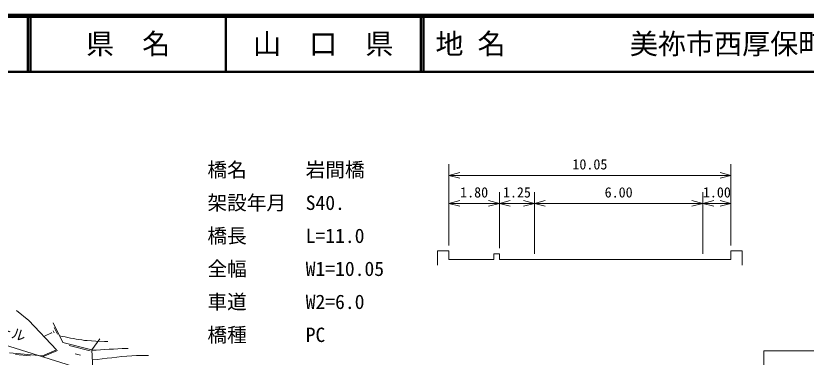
# Model space of a CAD drawing. Units: millimetres, scale not verified, with parts at other scales. Extents: x 40000 to 680000, y 20000 to 380000.
# Drawn here: x 295605 to 436441, y 319074 to 380000 of the extents above; entities that cross this region are included whole.
import ezdxf
from ezdxf.enums import TextEntityAlignment as Align

# ---------------------------------------------------------------- set-up
doc = ezdxf.new("R2010")
doc.units = ezdxf.units.MM
doc.header["$LTSCALE"] = 1000
for name, color, linetype, lineweight in [('M-BGD', 7, 'Continuous', 13), ('M-STR-HTXT', 7, 'Continuous', 13), ('M-STR-STRC', 7, 'Continuous', 13), ('M-TTL', 2, 'Continuous', 140), ('M-TTL-LINE', 7, 'Continuous', 50)]:
    doc.layers.add(name, color=color, linetype=linetype, lineweight=lineweight)
doc.layers.add('M-TTL-TXT', color=7, linetype='Continuous')
doc.styles.add('ＭＳ ゴシック', font='')
doc.styles.get('ＭＳ ゴシック').set_extended_font_data('MS Gothic')

msp = doc.modelspace()

# ---------------------------------------------------------------- linework, layer by layer
at = {"layer": 'M-BGD'}
for p, q in [((297943, 325630), (295752, 327393)), ((297943, 325630), (302868, 320400)), ((302262, 325210), (303965, 321670)), ((302430, 324399), (303024, 323164)), ((301986, 323425), (300723, 322817)), ((301967, 323464), (302005, 323386)), ((302282, 323758), (302431, 323449)), ((309141, 320372), (303965, 321670)), ((305085, 321171), (308827, 320195)), ((310592, 322380), (309141, 320372)), ((300369, 319338), (294478, 319851)), ((300365, 319119), (303028, 320251)), ((302868, 320400), (300369, 319338)), ((309141, 320372), (309536, 313726)), ((295546, 319557), (298223, 319324)), ((306196, 319682), (307131, 319438))]:
    msp.add_line(p, q, dxfattribs=at)
for points in [[(312012, 321894), (311430, 321891), (309885, 321930), (308343, 322032), (307845, 322084), (307349, 322150), (306854, 322226), (306360, 322312), (305868, 322403), (305375, 322499), (304883, 322596), (304391, 322692), (303898, 322785), (303404, 322873)], [(315624, 320634), (315363, 320628), (314585, 320601), (313808, 320566), (313031, 320527), (312253, 320484), (311476, 320440), (310699, 320396), (309922, 320355), (309145, 320319)], [(319259, 319365), (318792, 319376), (318018, 319381), (317136, 319366), (316255, 319325), (315376, 319262), (314497, 319183), (313618, 319091), (312740, 318992), (311862, 318889), (310984, 318788), (310106, 318693), (309227, 318609)]]:
    msp.add_lwpolyline(points, dxfattribs=at)
at = {"layer": 'M-STR-HTXT'}
for p, q in [((372773, 339028), (372773, 353528)), ((423023, 339028), (423023, 353528)), ((374705, 352045), (372773, 351528)), ((372773, 351528), (423023, 351528)), ((372773, 351528), (374705, 351010)), ((423023, 351528), (421091, 352045)), ((421091, 351010), (423023, 351528)), ((381773, 338528), (381773, 348528)), ((388023, 337528), (388023, 348528)), ((418023, 337528), (418023, 348528)), ((374705, 347045), (372773, 346528)), ((372773, 346528), (381773, 346528)), ((372773, 346528), (374705, 346010)), ((381773, 346528), (379841, 347045)), ((379841, 346010), (381773, 346528)), ((383705, 347045), (381773, 346528)), ((381773, 346528), (388023, 346528)), ((381773, 346528), (383705, 346010)), ((388023, 346528), (386091, 347045)), ((386091, 346010), (388023, 346528)), ((389955, 347045), (388023, 346528)), ((388023, 346528), (418023, 346528)), ((388023, 346528), (389955, 346010)), ((418023, 346528), (416091, 347045)), ((416091, 346010), (418023, 346528)), ((419955, 347045), (418023, 346528)), ((418023, 346528), (423023, 346528)), ((418023, 346528), (419955, 346010)), ((423023, 346528), (421091, 347045)), ((421091, 346010), (423023, 346528)), ((370773, 338028), (372773, 338028)), ((370773, 338028), (370773, 335528)), ((372773, 336528), (372773, 338028)), ((423023, 336528), (423023, 338028)), ((423023, 338028), (425023, 338028)), ((425023, 338028), (425023, 335528)), ((381773, 337528), (380773, 337528)), ((380773, 337528), (380773, 336528)), ((381773, 336528), (381773, 337528)), ((372773, 336528), (380773, 336528)), ((381773, 336528), (388023, 336528)), ((388023, 336528), (418023, 336528)), ((418023, 336528), (423023, 336528)), ((261340, 331428), (317494, 313803))]:
    msp.add_line(p, q, dxfattribs=at)
at = {"layer": 'M-STR-STRC'}
for q in [(443907, 320230), (428907, 310730)]:
    msp.add_line((428907, 320230), q, dxfattribs=at)
at = {"layer": 'M-TTL'}
msp.add_line((680000, 380000), (40000, 380000), dxfattribs=at)
at = {"layer": 'M-TTL-LINE'}
for p, q in [((297750, 380000), (297750, 370000)), ((298250, 380000), (298250, 370000)), ((333000, 380000), (333000, 370000)), ((367750, 380000), (367750, 370000)), ((368250, 380000), (368250, 370000)), ((40000, 370000), (680000, 370000))]:
    msp.add_line(p, q, dxfattribs=at)

# ---------------------------------------------------------------- texts
at = {"layer": 'M-STR-HTXT', "style": 'ＭＳ ゴシック'}
for s, p in [('橋名\u3000\u3000\u3000岩間橋', (329758, 350473)), ('架設年月\u3000S40.', (329758, 344582)), ('橋長\u3000\u3000\u3000L=11.0', (329758, 338691)), ('全幅\u3000\u3000\u3000W1=10.05', (329758, 332800)), ('車道\u3000\u3000\u3000W2=6.0', (329758, 326909)), ('橋種\u3000\u3000\u3000PC', (329758, 321018))]:
    msp.add_text(s, height=2566, dxfattribs=at).set_placement(p, align=Align.BOTTOM_LEFT)
for s, p in [('10.05', (397898, 352028)), ('1.80', (377273, 347028)), ('1.25', (384898, 347028)), ('6.00', (403023, 347028)), ('1.00', (420523, 347028))]:
    msp.add_text(s, height=1833, dxfattribs=at).set_placement(p, align=Align.BOTTOM_CENTER)
msp.add_text('ガ－ドレ－ル', height=1833, rotation=342.575, dxfattribs=at).set_placement((289717, 323570), align=Align.BOTTOM_CENTER)
at = {"layer": 'M-TTL-TXT', "style": 'ＭＳ ゴシック'}
for s, p in [('県\u3000名', (315625, 375000)), ('山\u3000口\u3000県', (350375, 375000))]:
    msp.add_text(s, height=3666, dxfattribs=at).set_placement(p, align=Align.MIDDLE_CENTER)
for s, p in [('地 名', (370380, 375000)), ('美祢市西厚保町原', (405024, 375000))]:
    msp.add_text(s, height=3666, dxfattribs=at).set_placement(p, align=Align.MIDDLE_LEFT)

doc.saveas('drawing.dxf')
